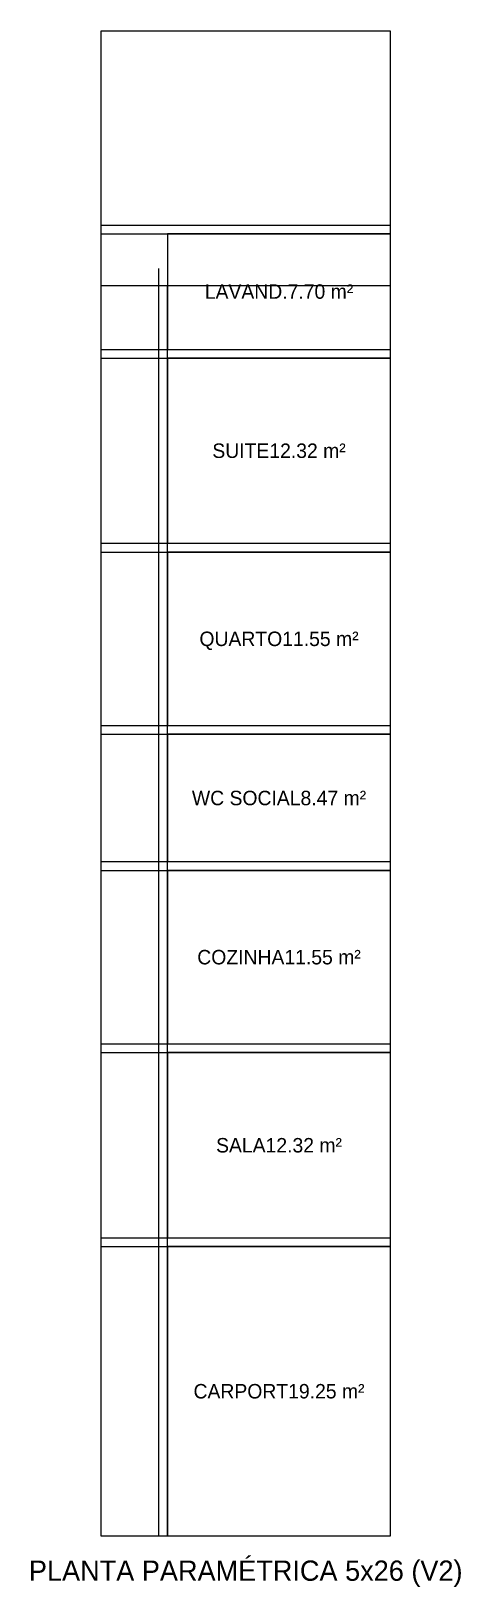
# Model space of a CAD drawing. Header units: metres. Extents: x -1207 to 6216, y -880 to 26000.
import ezdxf
from ezdxf.enums import TextEntityAlignment as Align

# ---------------------------------------------------------------- set-up
doc = ezdxf.new("R2010")
doc.units = ezdxf.units.M
for name, color, linetype in [('BUILDABLE', 7, 'Continuous'), ('DOOR', 7, 'Continuous'), ('LOT', 7, 'Continuous'), ('ROOM', 7, 'Continuous'), ('TEXT', 7, 'Continuous'), ('WALL', 7, 'Continuous')]:
    doc.layers.add(name, color=color, linetype=linetype)

msp = doc.modelspace()

# ---------------------------------------------------------------- linework, layer by layer
at = {"layer": 'BUILDABLE'}
msp.add_lwpolyline([(0, 0), (5000, 0), (5000, 26000), (0, 26000), (0, 0)], close=True, dxfattribs=at)
at = {"layer": 'DOOR'}
for p, q in [((1000, 21100), (1000, 21900)), ((1000, 18350), (1000, 19150)), ((1000, 15100), (1000, 15900)), ((1000, 12400), (1000, 13100)), ((1000, 9600), (1000, 10400)), ((1000, 6350), (1000, 7150)), ((1000, 2100), (1000, 2900))]:
    msp.add_line(p, q, dxfattribs=at)
at = {"layer": 'LOT'}
msp.add_lwpolyline([(0, 0), (5000, 0), (5000, 26000), (0, 26000), (0, 0)], close=True, dxfattribs=at)
at = {"layer": 'ROOM'}
for points in [[(1150, 20500), (5000, 20500), (5000, 22500), (1150, 22500), (1150, 20500)], [(1150, 17150), (5000, 17150), (5000, 20350), (1150, 20350), (1150, 17150)], [(1150, 14000), (5000, 14000), (5000, 17000), (1150, 17000), (1150, 14000)], [(1150, 11650), (5000, 11650), (5000, 13850), (1150, 13850), (1150, 11650)], [(1150, 8500), (5000, 8500), (5000, 11500), (1150, 11500), (1150, 8500)], [(1150, 5150), (5000, 5150), (5000, 8350), (1150, 8350), (1150, 5150)], [(1150, 0), (5000, 0), (5000, 5000), (1150, 5000), (1150, 0)]]:
    msp.add_lwpolyline(points, close=True, dxfattribs=at)
at = {"layer": 'WALL'}
for p, q in [((0, 22650), (5000, 22650)), ((0, 22500), (5000, 22500)), ((1000, 0), (1000, 21600)), ((1150, 0), (1150, 21600)), ((0, 20500), (5000, 20500)), ((0, 20350), (5000, 20350)), ((0, 17150), (5000, 17150)), ((0, 17000), (5000, 17000)), ((0, 14000), (5000, 14000)), ((0, 13850), (5000, 13850)), ((0, 11650), (5000, 11650)), ((0, 11500), (5000, 11500)), ((0, 8500), (5000, 8500)), ((0, 8350), (5000, 8350)), ((0, 5150), (5000, 5150)), ((0, 5000), (5000, 5000))]:
    msp.add_line(p, q, dxfattribs=at)
msp.add_lwpolyline([(0, 0), (5000, 0), (5000, 21600), (0, 21600), (0, 0)], close=True, dxfattribs=at)

# ---------------------------------------------------------------- texts
at = {"layer": 'TEXT'}
for s, height, p in [('LAVAND.7.70 m²', 250, (3075, 21500)), ('SUITE12.32 m²', 250, (3075, 18750)), ('QUARTO11.55 m²', 250, (3075, 15500)), ('WC SOCIAL8.47 m²', 250, (3075, 12750)), ('COZINHA11.55 m²', 250, (3075, 10000)), ('SALA12.32 m²', 250, (3075, 6750)), ('CARPORT19.25 m²', 250, (3075, 2500)), ('PLANTA PARAMÉTRICA 5x26 (V2)', 350, (2500, -600))]:
    msp.add_text(s, height=height, dxfattribs=at).set_placement(p, align=Align.MIDDLE_CENTER)

doc.saveas('drawing.dxf')
